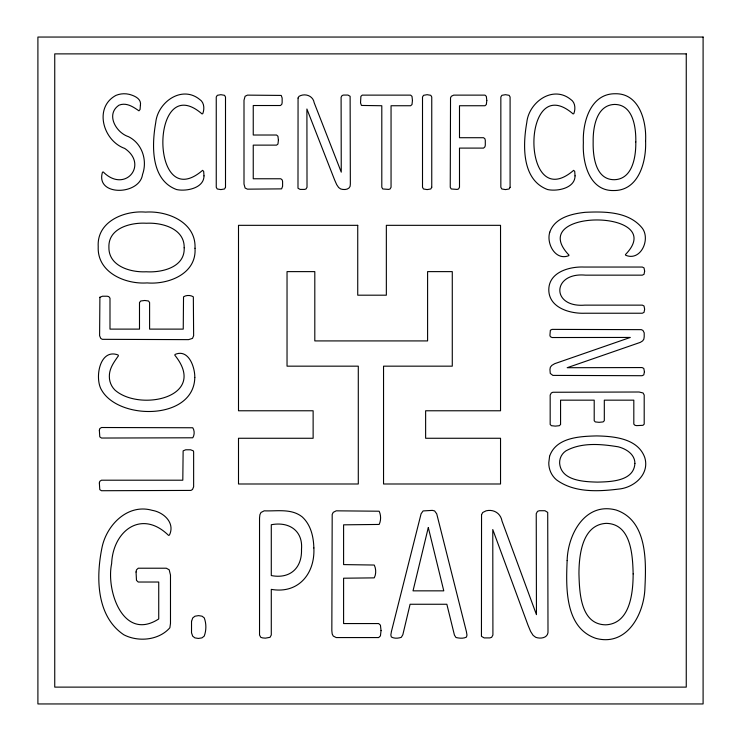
<?xml version="1.0" encoding="UTF-8"?>
<svg xmlns="http://www.w3.org/2000/svg" width="741" height="741" viewBox="0 0 741 741"><rect width="100%" height="100%" fill="white"/><g stroke="black" fill="none" stroke-linecap="round" stroke-linejoin="round"><path stroke-width="1.11" d="M203.997 175.858C204.007 188.288 186.148 191.632 176.58 189.557C150.553 179.952 151.72 145.134 155.74 122.524C157.731 102.239 181.675 84.937 199.533 99.34C204.349 102.304 204.609 108.908 202.784 113.623L202.052 113.947C149.969 68.672 149.441 216.159 202.589 170.337L203.673 171.393L203.997 175.858M575.044 175.858C575.053 188.288 557.195 191.632 547.627 189.557C521.599 179.952 522.766 145.134 526.786 122.524C528.778 102.239 552.721 84.937 570.579 99.34C575.396 102.304 575.655 108.908 573.83 113.623L573.099 113.947C521.016 68.672 520.488 216.159 573.636 170.337L574.72 171.393L575.044 175.858M140.392 105.444L140.068 109.483L138.938 110.826C133.139 106.834 126.331 102.175 118.995 105.194C105.509 114.253 115.92 132.593 128.452 136.659C142.263 143.495 147.598 160.473 142.513 174.552C139.567 195.531 95.144 196.402 102.48 172.19L103.24 171.94C124.84 193.753 148.858 164.734 124.72 148.432C103.129 140.799 93.468 107.436 115.957 95.385A21.572 21.572 0 0 1 129.017 94.292C134.278 95.645 141.744 98.71 140.392 105.444M136.048 571.987L136.492 580.36L138.234 582.028L158.731 582.028L158.731 618.957C123.265 641.901 105.843 590.614 111.641 563.614C112.864 530.954 141.485 508.863 168.578 535.41L169.467 535.021C175.293 522.877 163.705 512.216 152.174 510.336C127.563 503.287 106.25 525.332 101.906 548.044C95.969 577.341 96.256 616.262 123.812 634.768C138.308 642.299 158.88 640.326 169.874 627.766L170.486 623.357L170.486 575.072L169.189 569.783L166.317 568.217L138.234 568.217L136.492 569.838L136.048 571.987M381.041 630.61L380.429 635.898L378.651 637.566L336.21 637.566L333.237 636.047L332.19 633.953L331.838 630.702L332.19 514.439L333.237 512.346L336.21 510.827L379.16 511.216C381.05 515.18 381.096 520.497 379.16 524.443L343.592 524.832L343.592 564.596L374.242 565.04C376.15 568.801 376.252 574.136 374.242 577.869L343.592 578.212L343.592 623.561L378.651 623.561L380.429 625.172L381.041 630.61M567.143 560.585C565.967 587.511 564.744 627.794 595.894 638.362C627.173 646.754 644.364 613.696 644.948 587.344C646.254 560.492 647.115 520.488 616.114 510.021C585.168 501.787 567.754 534.372 567.143 560.585M412.45 100.507L411.996 104.537L410.625 105.741L391.053 105.741L391.053 187.269L390.081 188.974L388.655 189.409L382.773 188.974L381.8 187.269L381.8 105.741L361.451 105.444L360.534 102.906L360.886 96.367L362.229 95.126L410.625 95.126L411.996 96.367L412.45 100.507M486.809 100.507L486.328 104.537L484.985 105.741L459.494 105.741L459.494 137.715L483.586 137.715L484.929 138.799L485.299 140.364L485.299 145.236L484.929 146.829L483.586 148.098L459.494 148.098L459.494 187.269L458.531 188.974L457.132 189.409L451.213 188.974L450.25 187.269L450.528 97.812L451.352 96.256L453.687 95.126L484.985 95.126L486.328 96.367L486.809 100.507M645.587 141.059C646.467 161.334 638.872 190.733 613.807 190.539C589.16 191.206 582.306 162.27 583.371 142.652C582.445 122.45 590.401 93.533 615.206 93.746C639.483 93.171 646.661 121.57 645.587 141.059M278.412 140.253L277.949 144.032L276.578 145.125L253.246 145.125L253.246 178.766L280.83 178.766L282.228 179.97L282.599 181.564L282.599 186.287L281.608 188.872L247.438 189.159L245.104 188.029L244.002 184.074L244.002 100.22L245.104 96.256L247.438 95.126L281.228 95.422L282.145 97.997L282.145 102.721L281.793 104.324L280.45 105.518L253.246 105.518L253.246 135.019L276.578 135.019L277.949 136.261L278.412 140.253M313.86 547.951C315.147 573.645 298.354 594.134 271.289 589.373L271.289 635.018L270.02 637.316L265.408 638.149L262.573 637.908L260.767 637.316L259.535 635.018L259.535 518.07L259.896 514.717L260.971 512.494L264.185 510.827C276.865 511.383 291.333 508.243 302.143 516.847C310.859 524.767 313.517 536.614 313.86 547.951M191.53 621.393L191.521 632.814L192.697 636.195L194.902 637.881L198.375 638.446L201.95 637.871L204.21 636.139C206.396 630.396 206.433 623.626 204.247 617.874L202.043 616.188L198.579 615.623L194.994 616.197L192.734 617.929L191.53 621.393M633.147 573.904C633.092 592.522 630.276 623.644 605.777 624.83C580.24 624.533 579.481 591.957 578.953 573.701C578.98 555.222 582.12 524.628 606.249 523.359C631.36 523.822 632.657 555.722 633.147 573.904M99.35 430.234L99.785 436.847L101.489 438.042L192.762 437.792C194.624 435.032 194.642 430.521 192.762 427.761L101.489 427.511L99.785 428.613L99.35 430.234M99.35 482.928L99.785 489.625L101.489 490.727L190.956 490.412L192.503 489.477L193.633 486.809L193.633 451.806L193.308 450.861L190.613 449.787L185.713 449.787L183.129 450.861L182.805 480.205L101.489 480.205L99.785 481.307L99.35 482.928M635.797 141.929C636.028 156.203 632.814 179.266 614.261 179.711C595.292 179.72 592.865 155.943 593.161 141.781C592.92 127.609 596.375 104.944 614.641 104.435C633.314 104.546 636.084 127.823 635.797 141.929M644.42 371.713L643.799 374.863L642.095 375.715L552.86 375.4L550.248 373.408L549.952 369.444L550.359 367.212L551.804 365.406L554.676 363.692L630.322 337.442L552.064 337.535L550.359 336.664L549.915 335.414L550.359 330.236L552.064 329.384L641.317 329.652L642.966 330.458L644.198 332.811L644.198 336.822L643.836 339.193L642.642 340.897L640.317 342.37L567.18 367.712L642.095 367.564L643.799 368.444L644.42 371.713M195.013 248.272C196.698 273.809 168.522 284.72 147.126 282.914C125.136 284.479 96.997 272.401 98.22 246.679C96.654 221.531 124.284 210.324 145.532 212.111C167.586 210.555 196.254 222.272 195.013 248.272M644.642 271.123L644.022 274.318L642.317 275.152L585.492 275.152C552.017 271.975 550.776 307.876 584.834 305.135L642.317 305.135L644.022 305.987L644.642 309.21L644.022 312.359L642.317 313.23L584.908 313.23C570.024 313.841 548.748 307.83 548.794 289.648C548.924 272.058 569.57 266.408 583.964 267.047L642.317 267.047L644.022 267.899L644.642 271.123M194.8 377.456C193.938 420.323 119.292 420.48 101.786 390.396C94.255 378.79 99.498 347.964 118.097 354.976L118.421 355.8C114.049 362.043 109.242 368.333 109.344 376.419A18.877 18.877 0 0 0 114.948 390.062C139.743 412.052 208.879 397.324 174.811 355.189L175.033 354.448C188.557 348.548 194.966 367.091 194.8 377.456M184.185 247.753C185.093 267.482 161.668 272.762 146.255 271.771C130.87 272.595 108.556 266.334 108.908 247.327C108.14 227.913 131.055 222.3 146.403 223.245C161.899 222.411 184.62 228.45 184.185 247.753M301.494 549.322C302.171 568.356 289.694 579.175 271.289 575.562L271.289 524.739C288.823 521.331 303.134 530.575 301.494 549.322M481.548 514.717L481.446 636.334L484.151 637.908L489.847 637.908L491.653 637.316L492.913 635.018L492.774 529.537L528.018 625.219L530.639 631.489L533.112 635.361L535.734 637.316C541.032 639.251 548.803 637.742 547.997 630.61L547.71 512.392L544.968 510.725L539.309 510.725L537.503 511.364L536.243 513.67L536.447 614.641L502.028 521.108C500.666 513.291 493.738 508.984 486.096 510.827L482.715 512.494L481.548 514.717M298.067 98.016L297.993 188.251L300.124 189.409L304.607 189.409L306.024 188.974L307.015 187.269L306.904 109.01L334.636 179.998L336.701 184.657L338.646 187.519L340.703 188.974C344.704 190.307 350.882 189.529 350.345 184L350.123 96.293L347.964 95.061L343.509 95.061L342.092 95.533L341.101 97.238L341.258 172.153L314.184 102.758C313.072 95.57 304.792 92.931 298.984 96.367L298.067 98.016M549.581 456.289L548.794 462.736A21.841 21.841 0 0 0 556.445 479.816C574.062 492.802 597.839 491.616 618.513 489.097C634.074 487.773 649.968 474.203 644.716 457.392C637.769 438.403 614.039 436.273 596.681 435.921C579.879 436.329 556.046 437.357 549.581 456.289M549.776 232.192C546.145 243.474 555.352 261.036 568.773 255.673L568.995 255.108C523.813 207.906 670.197 208.749 625.385 254.626L625.71 255.275C640.937 261.619 650.894 238.843 642.021 227.848C628.535 211.472 604.647 211.407 585.205 212.315C571.719 213.741 554.666 217.697 549.776 232.192M634.898 463.468C633.833 481.326 610.565 481.78 597.403 482.113C584.056 481.77 561.02 480.863 559.622 463.134A14.088 14.088 0 0 1 565.781 450.963C581.509 442.145 601.062 444.035 618.198 446.804C626.126 448.814 635 454.279 634.898 463.468M391.433 631.489L390.85 634.963L391.322 636.973C394.258 638.714 398.176 638.399 401.307 637.316L402.845 634.722L410.088 604.258L446.851 604.258L454.437 635.111L455.974 637.51C459.346 638.27 463.32 638.77 466.469 637.075L466.978 635.065L466.395 631.591L436.736 513.865L434.615 510.929L432.299 510.382L423.102 510.929L421.092 513.763L391.433 631.489M225.505 187.269L224.532 188.974L220.883 189.594L217.224 188.974L216.252 187.269L216.252 97.015L217.308 95.311L220.883 94.691L224.532 95.311L225.505 97.015L225.505 187.269M431.753 187.269L430.78 188.974L427.131 189.594L423.472 188.974L422.509 187.269L422.509 97.015L423.556 95.311L427.131 94.691L430.78 95.311L431.753 97.015L431.753 187.269M510.095 187.269L509.123 188.974L505.464 189.594L501.814 188.974L500.842 187.269L500.842 97.015L501.889 95.311L505.464 94.691L509.123 95.311L510.095 97.015L510.095 187.269M428.261 527.675L413.024 590.846L443.776 590.846L428.335 527.675M99.896 297.261L99.6 335.719L100.73 338.387L102.286 339.322L188.547 339.637L192.503 338.387L193.633 335.719L193.345 296.835C190.613 295.029 186.241 294.983 183.536 296.835L183.24 329.115L149.599 329.115L149.599 302.55L148.506 300.994L144.727 300.476L140.734 300.994L139.493 302.55L139.493 329.115L109.992 329.115L109.992 298.151L108.797 296.622L107.195 296.224L102.471 296.224L99.896 297.261M560.567 424.463L559.362 425.695L555.333 426.121L551.406 425.695L550.174 424.463L550.174 395.046L551.295 392.98L552.851 392.258L639.113 392.008L643.077 392.98L644.198 395.046L644.198 424.13L642.966 425.315L636.612 425.621L635.009 425.315L633.814 424.13L633.814 400.159L604.313 400.159L604.313 420.721L603.072 421.925L599.08 422.324L595.301 421.925L594.208 420.721L594.208 400.159L560.567 400.159L560.567 424.463M703.098 37.05L37.902 37.05L37.902 703.95L703.098 703.95L703.098 37.05M686.259 53.88L54.741 53.88L54.741 687.12L686.259 687.12L686.259 53.88M357.736 225.329L238.5 225.329L238.5 410.773L313.128 410.773L313.128 438.264L238.5 438.264L238.5 483.993L358.292 483.993L358.292 366.165L287.036 366.165L287.036 271.623L314.805 271.623L314.805 340.916L427.594 340.916L427.594 271.623L452.279 271.623L452.279 366.165L383.542 366.165L383.542 483.993L500.536 483.993L500.536 438.264L425.63 438.264L425.63 410.773L500.536 410.773L500.536 225.329L386.348 225.329L386.348 295.187L357.736 295.187L357.736 225.329"/></g></svg>
